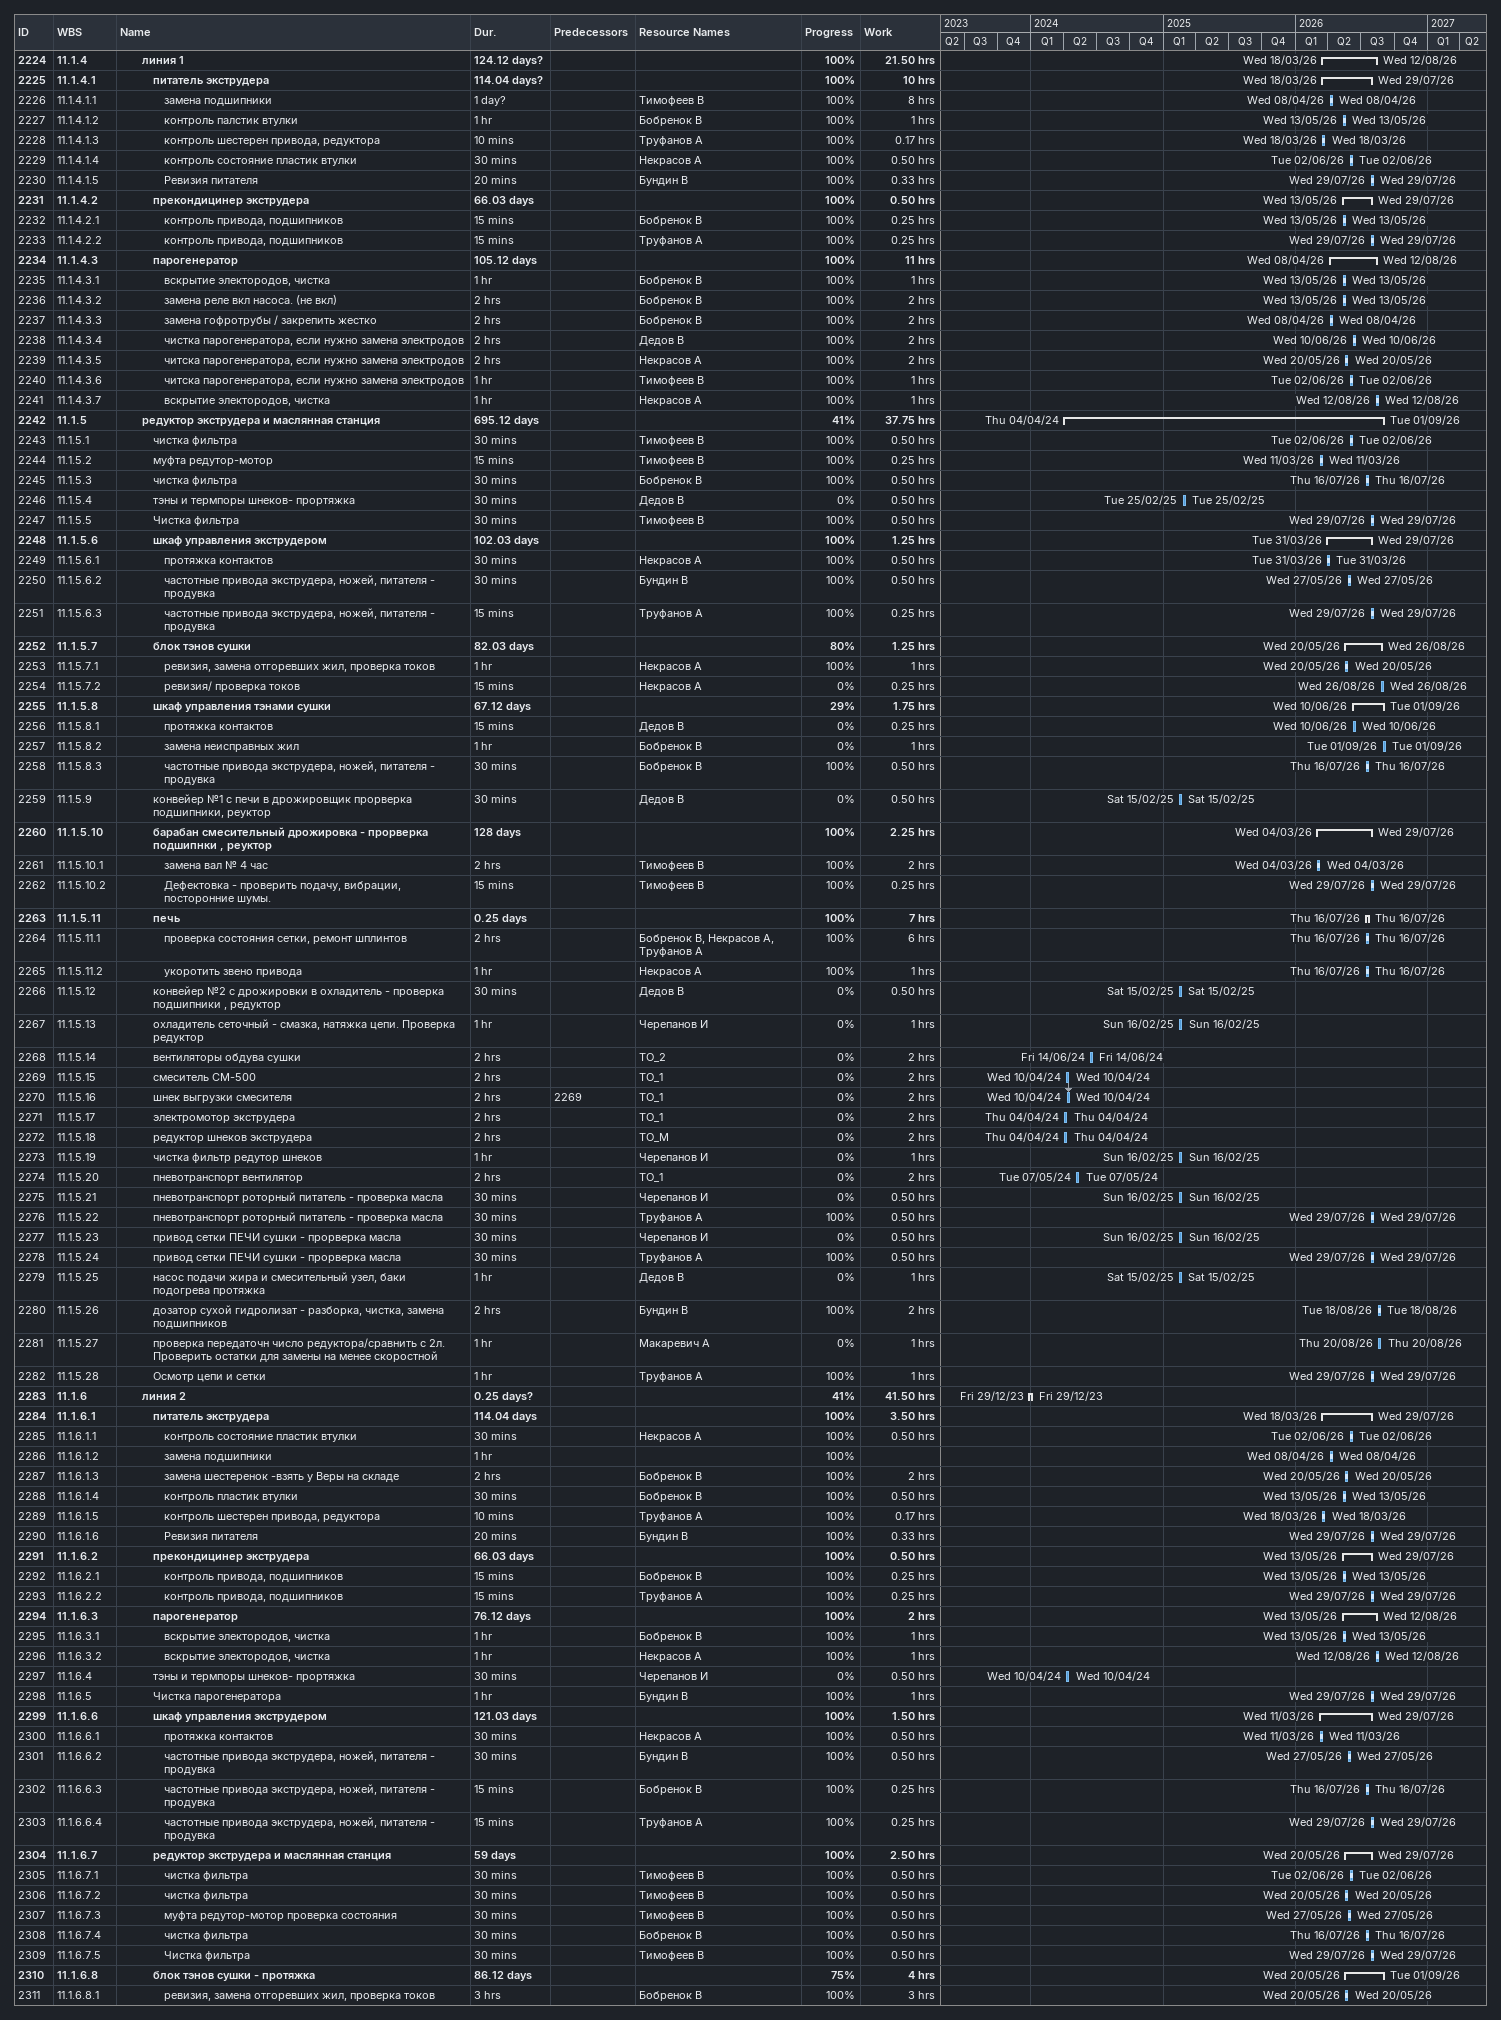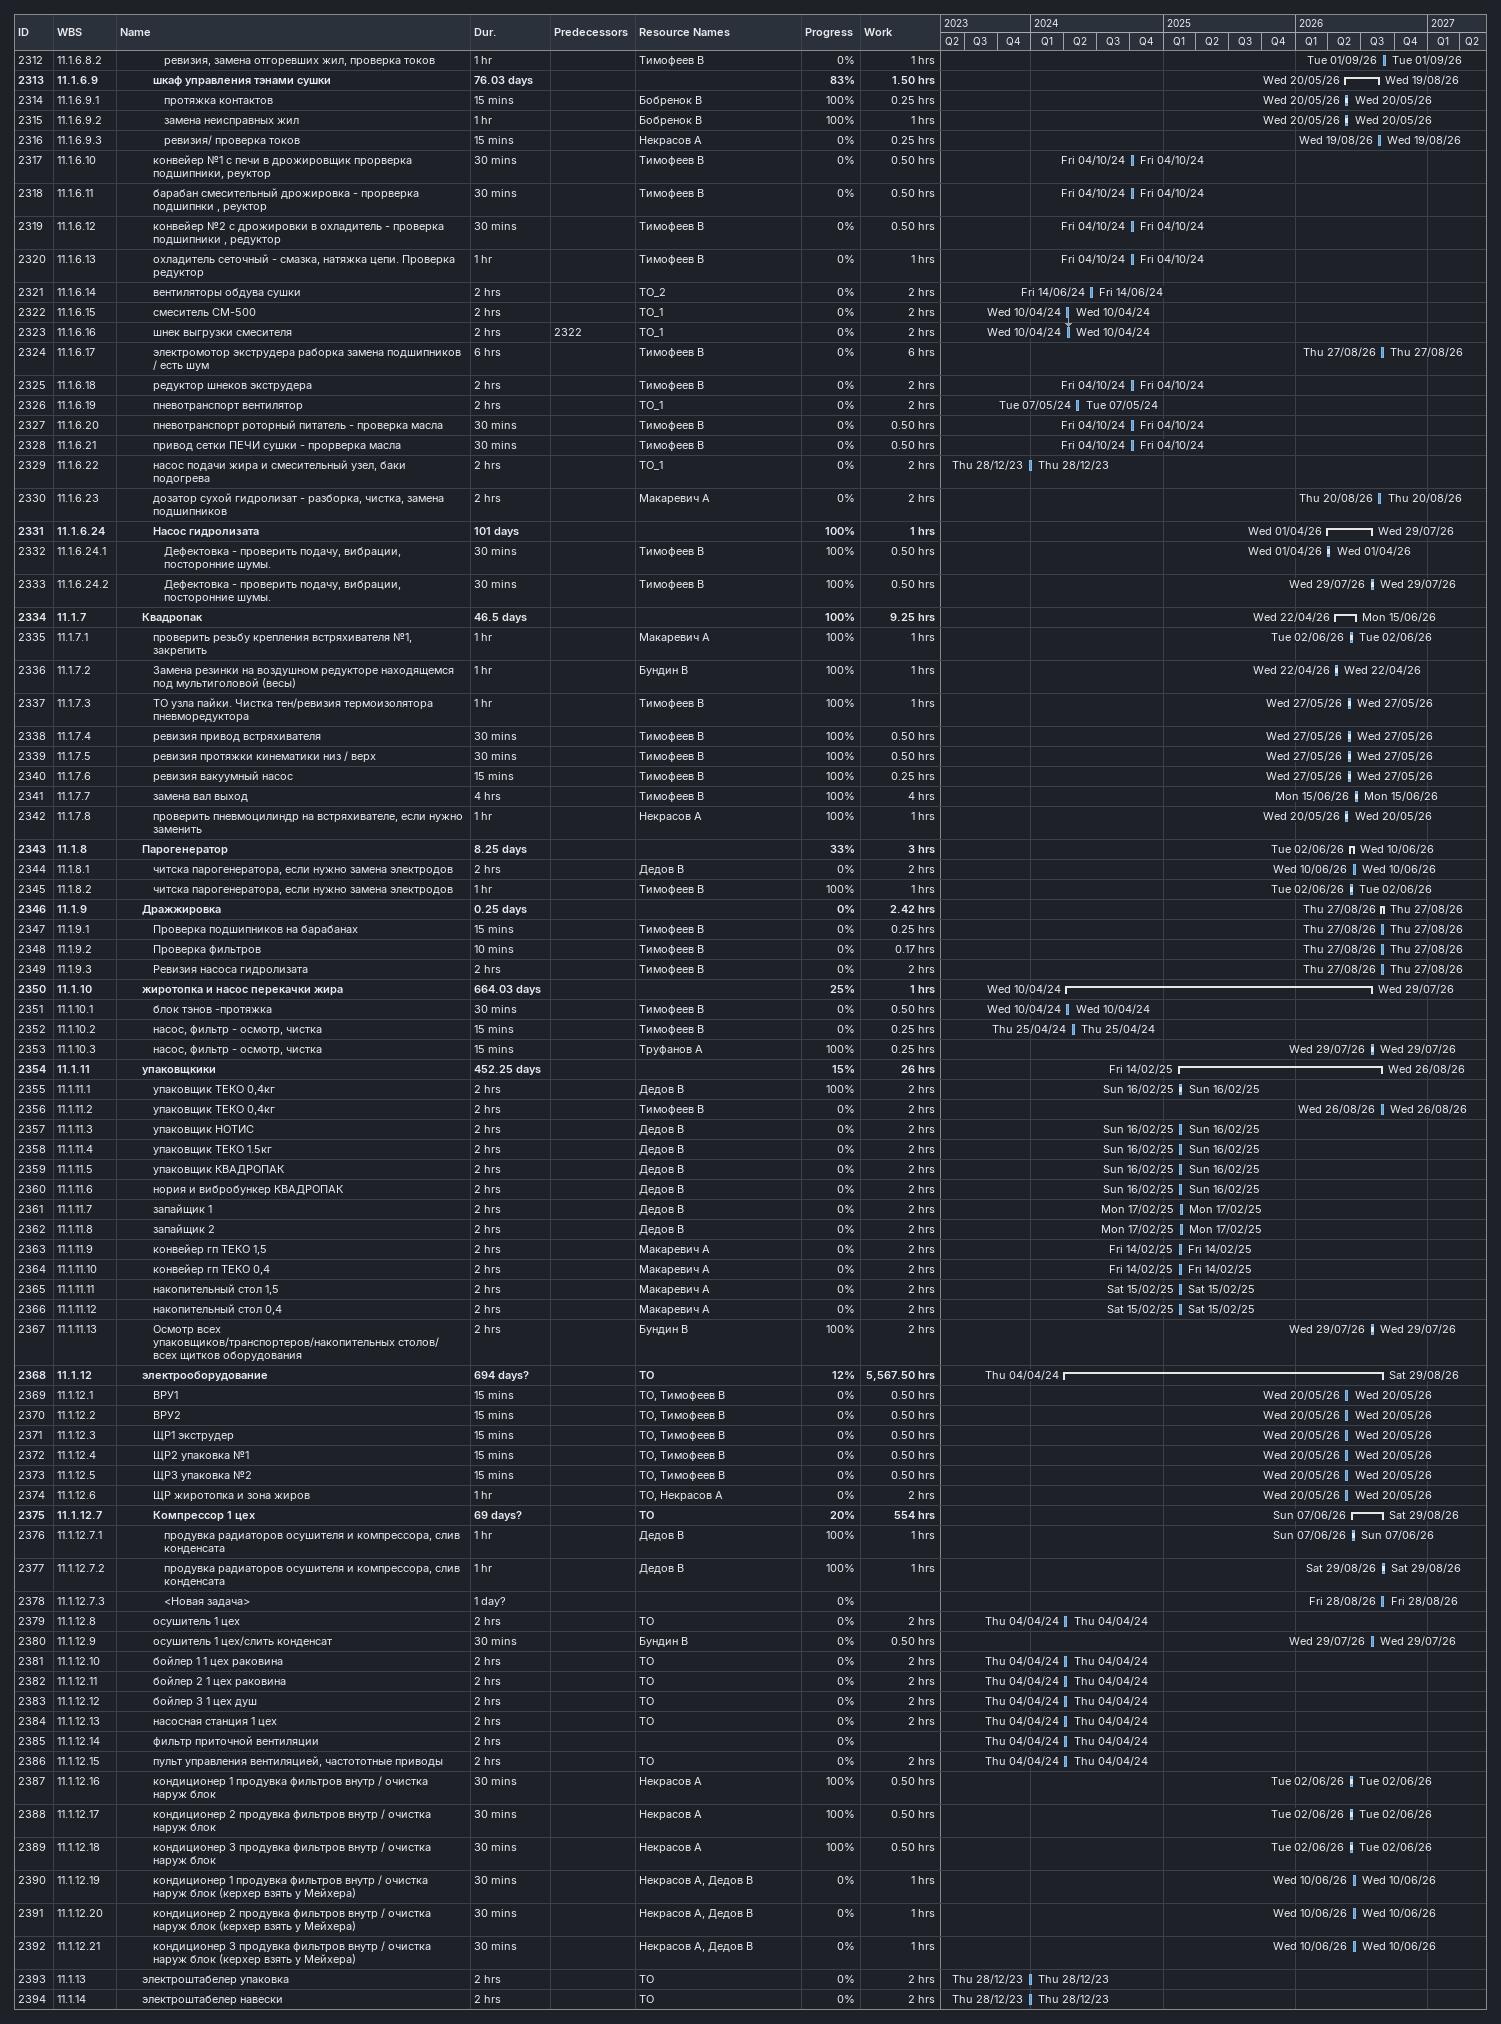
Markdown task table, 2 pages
| ID | WBS | Task | Duration | Start | Finish | Predecessors | Resources | % complete | Work (h) |
|---|---|---|---|---|---|---|---|---|---|
| 2224 | 11.1.4 | **линия 1** | 124.12d? | 2026-03-18 | 2026-08-12 |  |  | 100 | 21.50 |
| 2225 | 11.1.4.1 | **питатель экструдера** | 114.04d? | 2026-03-18 | 2026-07-29 |  |  | 100 | 10 |
| 2226 | 11.1.4.1.1 | замена подшипники | 1d? | 2026-04-08 | 2026-04-08 |  | Тимофеев В | 100 | 8 |
| 2227 | 11.1.4.1.2 | контроль палстик втулки | 1h | 2026-05-13 | 2026-05-13 |  | Бобренок В | 100 | 1 |
| 2228 | 11.1.4.1.3 | контроль шестерен привода, редуктора | 10min | 2026-03-18 | 2026-03-18 |  | Труфанов А | 100 | 0.17 |
| 2229 | 11.1.4.1.4 | контроль состояние пластик втулки | 30min | 2026-06-02 | 2026-06-02 |  | Некрасов А | 100 | 0.50 |
| 2230 | 11.1.4.1.5 | Ревизия питателя | 20min | 2026-07-29 | 2026-07-29 |  | Бундин В | 100 | 0.33 |
| 2231 | 11.1.4.2 | **прекондицинер экструдера** | 66.03d | 2026-05-13 | 2026-07-29 |  |  | 100 | 0.50 |
| 2232 | 11.1.4.2.1 | контроль привода, подшипников | 15min | 2026-05-13 | 2026-05-13 |  | Бобренок В | 100 | 0.25 |
| 2233 | 11.1.4.2.2 | контроль привода, подшипников | 15min | 2026-07-29 | 2026-07-29 |  | Труфанов А | 100 | 0.25 |
| 2234 | 11.1.4.3 | **парогенератор** | 105.12d | 2026-04-08 | 2026-08-12 |  |  | 100 | 11 |
| 2235 | 11.1.4.3.1 | вскрытие электородов, чистка | 1h | 2026-05-13 | 2026-05-13 |  | Бобренок В | 100 | 1 |
| 2236 | 11.1.4.3.2 | замена реле вкл насоса. (не вкл) | 2h | 2026-05-13 | 2026-05-13 |  | Бобренок В | 100 | 2 |
| 2237 | 11.1.4.3.3 | замена гофротрубы / закрепить жестко | 2h | 2026-04-08 | 2026-04-08 |  | Бобренок В | 100 | 2 |
| 2238 | 11.1.4.3.4 | чистка парогенератора, если нужно замена электродов | 2h | 2026-06-10 | 2026-06-10 |  | Дедов В | 100 | 2 |
| 2239 | 11.1.4.3.5 | читска парогенератора, если нужно замена электродов | 2h | 2026-05-20 | 2026-05-20 |  | Некрасов А | 100 | 2 |
| 2240 | 11.1.4.3.6 | читска парогенератора, если нужно замена электродов | 1h | 2026-06-02 | 2026-06-02 |  | Тимофеев В | 100 | 1 |
| 2241 | 11.1.4.3.7 | вскрытие электородов, чистка | 1h | 2026-08-12 | 2026-08-12 |  | Некрасов А | 100 | 1 |
| 2242 | 11.1.5 | **редуктор экструдера и маслянная станция** | 695.12d | 2024-04-04 | 2026-09-01 |  |  | 41 | 37.75 |
| 2243 | 11.1.5.1 | чистка фильтра | 30min | 2026-06-02 | 2026-06-02 |  | Тимофеев В | 100 | 0.50 |
| 2244 | 11.1.5.2 | муфта редутор-мотор | 15min | 2026-03-11 | 2026-03-11 |  | Тимофеев В | 100 | 0.25 |
| 2245 | 11.1.5.3 | чистка фильтра | 30min | 2026-07-16 | 2026-07-16 |  | Бобренок В | 100 | 0.50 |
| 2246 | 11.1.5.4 | тэны и термпоры шнеков- прортяжка | 30min | 2025-02-25 | 2025-02-25 |  | Дедов В | 0 | 0.50 |
| 2247 | 11.1.5.5 | Чистка фильтра | 30min | 2026-07-29 | 2026-07-29 |  | Тимофеев В | 100 | 0.50 |
| 2248 | 11.1.5.6 | **шкаф управления экструдером** | 102.03d | 2026-03-31 | 2026-07-29 |  |  | 100 | 1.25 |
| 2249 | 11.1.5.6.1 | протяжка контактов | 30min | 2026-03-31 | 2026-03-31 |  | Некрасов А | 100 | 0.50 |
| 2250 | 11.1.5.6.2 | частотные привода экструдера, ножей, питателя - продувка | 30min | 2026-05-27 | 2026-05-27 |  | Бундин В | 100 | 0.50 |
| 2251 | 11.1.5.6.3 | частотные привода экструдера, ножей, питателя - продувка | 15min | 2026-07-29 | 2026-07-29 |  | Труфанов А | 100 | 0.25 |
| 2252 | 11.1.5.7 | **блок тэнов сушки** | 82.03d | 2026-05-20 | 2026-08-26 |  |  | 80 | 1.25 |
| 2253 | 11.1.5.7.1 | ревизия, замена отгоревших жил, проверка токов | 1h | 2026-05-20 | 2026-05-20 |  | Некрасов А | 100 | 1 |
| 2254 | 11.1.5.7.2 | ревизия/ проверка токов | 15min | 2026-08-26 | 2026-08-26 |  | Некрасов А | 0 | 0.25 |
| 2255 | 11.1.5.8 | **шкаф управления тэнами сушки** | 67.12d | 2026-06-10 | 2026-09-01 |  |  | 29 | 1.75 |
| 2256 | 11.1.5.8.1 | протяжка контактов | 15min | 2026-06-10 | 2026-06-10 |  | Дедов В | 0 | 0.25 |
| 2257 | 11.1.5.8.2 | замена неисправных жил | 1h | 2026-09-01 | 2026-09-01 |  | Бобренок В | 0 | 1 |
| 2258 | 11.1.5.8.3 | частотные привода экструдера, ножей, питателя - продувка | 30min | 2026-07-16 | 2026-07-16 |  | Бобренок В | 100 | 0.50 |
| 2259 | 11.1.5.9 | конвейер №1 с печи в дрожировщик прорверка подшипники, реуктор | 30min | 2025-02-15 | 2025-02-15 |  | Дедов В | 0 | 0.50 |
| 2260 | 11.1.5.10 | **барабан смесительный дрожировка - прорверка подшипнки , реуктор** | 128d | 2026-03-04 | 2026-07-29 |  |  | 100 | 2.25 |
| 2261 | 11.1.5.10.1 | замена вал № 4 час | 2h | 2026-03-04 | 2026-03-04 |  | Тимофеев В | 100 | 2 |
| 2262 | 11.1.5.10.2 | Дефектовка - проверить подачу, вибрации, посторонние шумы. | 15min | 2026-07-29 | 2026-07-29 |  | Тимофеев В | 100 | 0.25 |
| 2263 | 11.1.5.11 | **печь** | 0.25d | 2026-07-16 | 2026-07-16 |  |  | 100 | 7 |
| 2264 | 11.1.5.11.1 | проверка состояния сетки, ремонт шплинтов | 2h | 2026-07-16 | 2026-07-16 |  | Бобренок В, Некрасов А, Труфанов А | 100 | 6 |
| 2265 | 11.1.5.11.2 | укоротить звено привода | 1h | 2026-07-16 | 2026-07-16 |  | Некрасов А | 100 | 1 |
| 2266 | 11.1.5.12 | конвейер №2 с дрожировки в охладитель - проверка подшипники , редуктор | 30min | 2025-02-15 | 2025-02-15 |  | Дедов В | 0 | 0.50 |
| 2267 | 11.1.5.13 | охладитель сеточный - смазка, натяжка цепи. Проверка редуктор | 1h | 2025-02-16 | 2025-02-16 |  | Черепанов И | 0 | 1 |
| 2268 | 11.1.5.14 | вентиляторы обдува сушки | 2h | 2024-06-14 | 2024-06-14 |  | ТО_2 | 0 | 2 |
| 2269 | 11.1.5.15 | смеситель СМ-500 | 2h | 2024-04-10 | 2024-04-10 |  | ТО_1 | 0 | 2 |
| 2270 | 11.1.5.16 | шнек выгрузки смесителя | 2h | 2024-04-10 | 2024-04-10 | 2269 | ТО_1 | 0 | 2 |
| 2271 | 11.1.5.17 | электромотор экструдера | 2h | 2024-04-04 | 2024-04-04 |  | ТО_1 | 0 | 2 |
| 2272 | 11.1.5.18 | редуктор шнеков экструдера | 2h | 2024-04-04 | 2024-04-04 |  | ТО_М | 0 | 2 |
| 2273 | 11.1.5.19 | чистка фильтр редутор шнеков | 1h | 2025-02-16 | 2025-02-16 |  | Черепанов И | 0 | 1 |
| 2274 | 11.1.5.20 | пневотранспорт вентилятор | 2h | 2024-05-07 | 2024-05-07 |  | ТО_1 | 0 | 2 |
| 2275 | 11.1.5.21 | пневотранспорт роторный питатель - проверка масла | 30min | 2025-02-16 | 2025-02-16 |  | Черепанов И | 0 | 0.50 |
| 2276 | 11.1.5.22 | пневотранспорт роторный питатель - проверка масла | 30min | 2026-07-29 | 2026-07-29 |  | Труфанов А | 100 | 0.50 |
| 2277 | 11.1.5.23 | привод сетки ПЕЧИ сушки - прорверка масла | 30min | 2025-02-16 | 2025-02-16 |  | Черепанов И | 0 | 0.50 |
| 2278 | 11.1.5.24 | привод сетки ПЕЧИ сушки - прорверка масла | 30min | 2026-07-29 | 2026-07-29 |  | Труфанов А | 100 | 0.50 |
| 2279 | 11.1.5.25 | насос подачи жира и смесительный узел, баки подогрева протяжка | 1h | 2025-02-15 | 2025-02-15 |  | Дедов В | 0 | 1 |
| 2280 | 11.1.5.26 | дозатор сухой гидролизат - разборка, чистка, замена подшипников | 2h | 2026-08-18 | 2026-08-18 |  | Бундин В | 100 | 2 |
| 2281 | 11.1.5.27 | проверка передаточн число редуктора/сравнить с 2л. Проверить остатки для замены на менее скоростной | 1h | 2026-08-20 | 2026-08-20 |  | Макаревич А | 0 | 1 |
| 2282 | 11.1.5.28 | Осмотр цепи и сетки | 1h | 2026-07-29 | 2026-07-29 |  | Труфанов А | 100 | 1 |
| 2283 | 11.1.6 | **линия 2** | 0.25d? | 2023-12-29 | 2023-12-29 |  |  | 41 | 41.50 |
| 2284 | 11.1.6.1 | **питатель экструдера** | 114.04d | 2026-03-18 | 2026-07-29 |  |  | 100 | 3.50 |
| 2285 | 11.1.6.1.1 | контроль состояние пластик втулки | 30min | 2026-06-02 | 2026-06-02 |  | Некрасов А | 100 | 0.50 |
| 2286 | 11.1.6.1.2 | замена подшипники | 1h | 2026-04-08 | 2026-04-08 |  |  | 100 |  |
| 2287 | 11.1.6.1.3 | замена шестеренок -взять у Веры на складе | 2h | 2026-05-20 | 2026-05-20 |  | Бобренок В | 100 | 2 |
| 2288 | 11.1.6.1.4 | контроль пластик втулки | 30min | 2026-05-13 | 2026-05-13 |  | Бобренок В | 100 | 0.50 |
| 2289 | 11.1.6.1.5 | контроль шестерен привода, редуктора | 10min | 2026-03-18 | 2026-03-18 |  | Труфанов А | 100 | 0.17 |
| 2290 | 11.1.6.1.6 | Ревизия питателя | 20min | 2026-07-29 | 2026-07-29 |  | Бундин В | 100 | 0.33 |
| 2291 | 11.1.6.2 | **прекондицинер экструдера** | 66.03d | 2026-05-13 | 2026-07-29 |  |  | 100 | 0.50 |
| 2292 | 11.1.6.2.1 | контроль привода, подшипников | 15min | 2026-05-13 | 2026-05-13 |  | Бобренок В | 100 | 0.25 |
| 2293 | 11.1.6.2.2 | контроль привода, подшипников | 15min | 2026-07-29 | 2026-07-29 |  | Труфанов А | 100 | 0.25 |
| 2294 | 11.1.6.3 | **парогенератор** | 76.12d | 2026-05-13 | 2026-08-12 |  |  | 100 | 2 |
| 2295 | 11.1.6.3.1 | вскрытие электородов, чистка | 1h | 2026-05-13 | 2026-05-13 |  | Бобренок В | 100 | 1 |
| 2296 | 11.1.6.3.2 | вскрытие электородов, чистка | 1h | 2026-08-12 | 2026-08-12 |  | Некрасов А | 100 | 1 |
| 2297 | 11.1.6.4 | тэны и термпоры шнеков- прортяжка | 30min | 2024-04-10 | 2024-04-10 |  | Черепанов И | 0 | 0.50 |
| 2298 | 11.1.6.5 | Чистка парогенератора | 1h | 2026-07-29 | 2026-07-29 |  | Бундин В | 100 | 1 |
| 2299 | 11.1.6.6 | **шкаф управления экструдером** | 121.03d | 2026-03-11 | 2026-07-29 |  |  | 100 | 1.50 |
| 2300 | 11.1.6.6.1 | протяжка контактов | 30min | 2026-03-11 | 2026-03-11 |  | Некрасов А | 100 | 0.50 |
| 2301 | 11.1.6.6.2 | частотные привода экструдера, ножей, питателя - продувка | 30min | 2026-05-27 | 2026-05-27 |  | Бундин В | 100 | 0.50 |
| 2302 | 11.1.6.6.3 | частотные привода экструдера, ножей, питателя - продувка | 15min | 2026-07-16 | 2026-07-16 |  | Бобренок В | 100 | 0.25 |
| 2303 | 11.1.6.6.4 | частотные привода экструдера, ножей, питателя - продувка | 15min | 2026-07-29 | 2026-07-29 |  | Труфанов А | 100 | 0.25 |
| 2304 | 11.1.6.7 | **редуктор экструдера и маслянная станция** | 59d | 2026-05-20 | 2026-07-29 |  |  | 100 | 2.50 |
| 2305 | 11.1.6.7.1 | чистка фильтра | 30min | 2026-06-02 | 2026-06-02 |  | Тимофеев В | 100 | 0.50 |
| 2306 | 11.1.6.7.2 | чистка фильтра | 30min | 2026-05-20 | 2026-05-20 |  | Тимофеев В | 100 | 0.50 |
| 2307 | 11.1.6.7.3 | муфта редутор-мотор проверка состояния | 30min | 2026-05-27 | 2026-05-27 |  | Тимофеев В | 100 | 0.50 |
| 2308 | 11.1.6.7.4 | чистка фильтра | 30min | 2026-07-16 | 2026-07-16 |  | Бобренок В | 100 | 0.50 |
| 2309 | 11.1.6.7.5 | Чистка фильтра | 30min | 2026-07-29 | 2026-07-29 |  | Тимофеев В | 100 | 0.50 |
| 2310 | 11.1.6.8 | **блок тэнов сушки - протяжка** | 86.12d | 2026-05-20 | 2026-09-01 |  |  | 75 | 4 |
| 2311 | 11.1.6.8.1 | ревизия, замена отгоревших жил, проверка токов | 3h | 2026-05-20 | 2026-05-20 |  | Бобренок В | 100 | 3 |
| 2312 | 11.1.6.8.2 | ревизия, замена отгоревших жил, проверка токов | 1h | 2026-09-01 | 2026-09-01 |  | Тимофеев В | 0 | 1 |
| 2313 | 11.1.6.9 | **шкаф управления тэнами сушки** | 76.03d | 2026-05-20 | 2026-08-19 |  |  | 83 | 1.50 |
| 2314 | 11.1.6.9.1 | протяжка контактов | 15min | 2026-05-20 | 2026-05-20 |  | Бобренок В | 100 | 0.25 |
| 2315 | 11.1.6.9.2 | замена неисправных жил | 1h | 2026-05-20 | 2026-05-20 |  | Бобренок В | 100 | 1 |
| 2316 | 11.1.6.9.3 | ревизия/ проверка токов | 15min | 2026-08-19 | 2026-08-19 |  | Некрасов А | 0 | 0.25 |
| 2317 | 11.1.6.10 | конвейер №1 с печи в дрожировщик прорверка подшипники, реуктор | 30min | 2024-10-04 | 2024-10-04 |  | Тимофеев В | 0 | 0.50 |
| 2318 | 11.1.6.11 | барабан смесительный дрожировка - прорверка подшипнки , реуктор | 30min | 2024-10-04 | 2024-10-04 |  | Тимофеев В | 0 | 0.50 |
| 2319 | 11.1.6.12 | конвейер №2 с дрожировки в охладитель - проверка подшипники , редуктор | 30min | 2024-10-04 | 2024-10-04 |  | Тимофеев В | 0 | 0.50 |
| 2320 | 11.1.6.13 | охладитель сеточный - смазка, натяжка цепи. Проверка редуктор | 1h | 2024-10-04 | 2024-10-04 |  | Тимофеев В | 0 | 1 |
| 2321 | 11.1.6.14 | вентиляторы обдува сушки | 2h | 2024-06-14 | 2024-06-14 |  | ТО_2 | 0 | 2 |
| 2322 | 11.1.6.15 | смеситель СМ-500 | 2h | 2024-04-10 | 2024-04-10 |  | ТО_1 | 0 | 2 |
| 2323 | 11.1.6.16 | шнек выгрузки смесителя | 2h | 2024-04-10 | 2024-04-10 | 2322 | ТО_1 | 0 | 2 |
| 2324 | 11.1.6.17 | электромотор экструдера раборка замена подшипников / есть шум | 6h | 2026-08-27 | 2026-08-27 |  | Тимофеев В | 0 | 6 |
| 2325 | 11.1.6.18 | редуктор шнеков экструдера | 2h | 2024-10-04 | 2024-10-04 |  | Тимофеев В | 0 | 2 |
| 2326 | 11.1.6.19 | пневотранспорт вентилятор | 2h | 2024-05-07 | 2024-05-07 |  | ТО_1 | 0 | 2 |
| 2327 | 11.1.6.20 | пневотранспорт роторный питатель - проверка масла | 30min | 2024-10-04 | 2024-10-04 |  | Тимофеев В | 0 | 0.50 |
| 2328 | 11.1.6.21 | привод сетки ПЕЧИ сушки - прорверка масла | 30min | 2024-10-04 | 2024-10-04 |  | Тимофеев В | 0 | 0.50 |
| 2329 | 11.1.6.22 | насос подачи жира и смесительный узел, баки подогрева | 2h | 2023-12-28 | 2023-12-28 |  | ТО_1 | 0 | 2 |
| 2330 | 11.1.6.23 | дозатор сухой гидролизат - разборка, чистка, замена подшипников | 2h | 2026-08-20 | 2026-08-20 |  | Макаревич А | 0 | 2 |
| 2331 | 11.1.6.24 | **Насос гидролизата** | 101d | 2026-04-01 | 2026-07-29 |  |  | 100 | 1 |
| 2332 | 11.1.6.24.1 | Дефектовка - проверить подачу, вибрации, посторонние шумы. | 30min | 2026-04-01 | 2026-04-01 |  | Тимофеев В | 100 | 0.50 |
| 2333 | 11.1.6.24.2 | Дефектовка - проверить подачу, вибрации, посторонние шумы. | 30min | 2026-07-29 | 2026-07-29 |  | Тимофеев В | 100 | 0.50 |
| 2334 | 11.1.7 | **Квадропак** | 46.5d | 2026-04-22 | 2026-06-15 |  |  | 100 | 9.25 |
| 2335 | 11.1.7.1 | проверить резьбу крепления встряхивателя №1, закрепить | 1h | 2026-06-02 | 2026-06-02 |  | Макаревич А | 100 | 1 |
| 2336 | 11.1.7.2 | Замена резинки на воздушном редукторе находящемся под мультиголовой (весы) | 1h | 2026-04-22 | 2026-04-22 |  | Бундин В | 100 | 1 |
| 2337 | 11.1.7.3 | ТО узла пайки. Чистка тен/ревизия термоизолятора пневморедуктора | 1h | 2026-05-27 | 2026-05-27 |  | Тимофеев В | 100 | 1 |
| 2338 | 11.1.7.4 | ревизия привод встряхивателя | 30min | 2026-05-27 | 2026-05-27 |  | Тимофеев В | 100 | 0.50 |
| 2339 | 11.1.7.5 | ревизия протяжки кинематики низ / верх | 30min | 2026-05-27 | 2026-05-27 |  | Тимофеев В | 100 | 0.50 |
| 2340 | 11.1.7.6 | ревизия вакуумный насос | 15min | 2026-05-27 | 2026-05-27 |  | Тимофеев В | 100 | 0.25 |
| 2341 | 11.1.7.7 | замена вал выход | 4h | 2026-06-15 | 2026-06-15 |  | Тимофеев В | 100 | 4 |
| 2342 | 11.1.7.8 | проверить пневмоцилиндр на встряхивателе, если нужно заменить | 1h | 2026-05-20 | 2026-05-20 |  | Некрасов А | 100 | 1 |
| 2343 | 11.1.8 | **Парогенератор** | 8.25d | 2026-06-02 | 2026-06-10 |  |  | 33 | 3 |
| 2344 | 11.1.8.1 | читска парогенератора, если нужно замена электродов | 2h | 2026-06-10 | 2026-06-10 |  | Дедов В | 0 | 2 |
| 2345 | 11.1.8.2 | читска парогенератора, если нужно замена электродов | 1h | 2026-06-02 | 2026-06-02 |  | Тимофеев В | 100 | 1 |
| 2346 | 11.1.9 | **Дражжировка** | 0.25d | 2026-08-27 | 2026-08-27 |  |  | 0 | 2.42 |
| 2347 | 11.1.9.1 | Проверка подшипников на барабанах | 15min | 2026-08-27 | 2026-08-27 |  | Тимофеев В | 0 | 0.25 |
| 2348 | 11.1.9.2 | Проверка фильтров | 10min | 2026-08-27 | 2026-08-27 |  | Тимофеев В | 0 | 0.17 |
| 2349 | 11.1.9.3 | Ревизия насоса гидролизата | 2h | 2026-08-27 | 2026-08-27 |  | Тимофеев В | 0 | 2 |
| 2350 | 11.1.10 | **жиротопка и насос перекачки жира** | 664.03d | 2024-04-10 | 2026-07-29 |  |  | 25 | 1 |
| 2351 | 11.1.10.1 | блок тэнов -протяжка | 30min | 2024-04-10 | 2024-04-10 |  | Тимофеев В | 0 | 0.50 |
| 2352 | 11.1.10.2 | насос, фильтр - осмотр, чистка | 15min | 2024-04-25 | 2024-04-25 |  | Тимофеев В | 0 | 0.25 |
| 2353 | 11.1.10.3 | насос, фильтр - осмотр, чистка | 15min | 2026-07-29 | 2026-07-29 |  | Труфанов А | 100 | 0.25 |
| 2354 | 11.1.11 | **упаковщкики** | 452.25d | 2025-02-14 | 2026-08-26 |  |  | 15 | 26 |
| 2355 | 11.1.11.1 | упаковщик ТЕКО 0,4кг | 2h | 2025-02-16 | 2025-02-16 |  | Дедов В | 100 | 2 |
| 2356 | 11.1.11.2 | упаковщик ТЕКО 0,4кг | 2h | 2026-08-26 | 2026-08-26 |  | Тимофеев В | 0 | 2 |
| 2357 | 11.1.11.3 | упаковщик НОТИС | 2h | 2025-02-16 | 2025-02-16 |  | Дедов В | 0 | 2 |
| 2358 | 11.1.11.4 | упаковщик ТЕКО 1.5кг | 2h | 2025-02-16 | 2025-02-16 |  | Дедов В | 0 | 2 |
| 2359 | 11.1.11.5 | упаковщик КВАДРОПАК | 2h | 2025-02-16 | 2025-02-16 |  | Дедов В | 0 | 2 |
| 2360 | 11.1.11.6 | нория и вибробункер КВАДРОПАК | 2h | 2025-02-16 | 2025-02-16 |  | Дедов В | 0 | 2 |
| 2361 | 11.1.11.7 | запайщик 1 | 2h | 2025-02-17 | 2025-02-17 |  | Дедов В | 0 | 2 |
| 2362 | 11.1.11.8 | запайщик 2 | 2h | 2025-02-17 | 2025-02-17 |  | Дедов В | 0 | 2 |
| 2363 | 11.1.11.9 | конвейер гп ТЕКО 1,5 | 2h | 2025-02-14 | 2025-02-14 |  | Макаревич А | 0 | 2 |
| 2364 | 11.1.11.10 | конвейер гп ТЕКО 0,4 | 2h | 2025-02-14 | 2025-02-14 |  | Макаревич А | 0 | 2 |
| 2365 | 11.1.11.11 | накопительный стол 1,5 | 2h | 2025-02-15 | 2025-02-15 |  | Макаревич А | 0 | 2 |
| 2366 | 11.1.11.12 | накопительный стол 0,4 | 2h | 2025-02-15 | 2025-02-15 |  | Макаревич А | 0 | 2 |
| 2367 | 11.1.11.13 | Осмотр всех упаковщиков/транспортеров/накопительных столов/ всех щитков оборудования | 2h | 2026-07-29 | 2026-07-29 |  | Бундин В | 100 | 2 |
| 2368 | 11.1.12 | **электрооборудование** | 694d? | 2024-04-04 | 2026-08-29 |  | ТО | 12 | 5567.50 |
| 2369 | 11.1.12.1 | ВРУ1 | 15min | 2026-05-20 | 2026-05-20 |  | ТО, Тимофеев В | 0 | 0.50 |
| 2370 | 11.1.12.2 | ВРУ2 | 15min | 2026-05-20 | 2026-05-20 |  | ТО, Тимофеев В | 0 | 0.50 |
| 2371 | 11.1.12.3 | ЩР1 экструдер | 15min | 2026-05-20 | 2026-05-20 |  | ТО, Тимофеев В | 0 | 0.50 |
| 2372 | 11.1.12.4 | ЩР2 упаковка №1 | 15min | 2026-05-20 | 2026-05-20 |  | ТО, Тимофеев В | 0 | 0.50 |
| 2373 | 11.1.12.5 | ЩР3 упаковка №2 | 15min | 2026-05-20 | 2026-05-20 |  | ТО, Тимофеев В | 0 | 0.50 |
| 2374 | 11.1.12.6 | ЩР жиротопка и зона жиров | 1h | 2026-05-20 | 2026-05-20 |  | ТО, Некрасов А | 0 | 2 |
| 2375 | 11.1.12.7 | **Компрессор 1 цех** | 69d? | 2026-06-07 | 2026-08-29 |  | ТО | 20 | 554 |
| 2376 | 11.1.12.7.1 | продувка радиаторов осушителя и компрессора, слив конденсата | 1h | 2026-06-07 | 2026-06-07 |  | Дедов В | 100 | 1 |
| 2377 | 11.1.12.7.2 | продувка радиаторов осушителя и компрессора, слив конденсата | 1h | 2026-08-29 | 2026-08-29 |  | Дедов В | 100 | 1 |
| 2378 | 11.1.12.7.3 | <Новая задача> | 1d? | 2026-08-28 | 2026-08-28 |  |  | 0 |  |
| 2379 | 11.1.12.8 | осушитель 1 цех | 2h | 2024-04-04 | 2024-04-04 |  | ТО | 0 | 2 |
| 2380 | 11.1.12.9 | осушитель 1 цех/слить конденсат | 30min | 2026-07-29 | 2026-07-29 |  | Бундин В | 0 | 0.50 |
| 2381 | 11.1.12.10 | бойлер 1 1 цех раковина | 2h | 2024-04-04 | 2024-04-04 |  | ТО | 0 | 2 |
| 2382 | 11.1.12.11 | бойлер 2 1 цех раковина | 2h | 2024-04-04 | 2024-04-04 |  | ТО | 0 | 2 |
| 2383 | 11.1.12.12 | бойлер 3 1 цех душ | 2h | 2024-04-04 | 2024-04-04 |  | ТО | 0 | 2 |
| 2384 | 11.1.12.13 | насосная станция 1 цех | 2h | 2024-04-04 | 2024-04-04 |  | ТО | 0 | 2 |
| 2385 | 11.1.12.14 | фильтр приточной вентиляции | 2h | 2024-04-04 | 2024-04-04 |  |  | 0 |  |
| 2386 | 11.1.12.15 | пульт управления вентиляцией, частототные приводы | 2h | 2024-04-04 | 2024-04-04 |  | ТО | 0 | 2 |
| 2387 | 11.1.12.16 | кондиционер 1 продувка фильтров внутр / очистка наруж блок | 30min | 2026-06-02 | 2026-06-02 |  | Некрасов А | 100 | 0.50 |
| 2388 | 11.1.12.17 | кондиционер 2 продувка фильтров внутр / очистка наруж блок | 30min | 2026-06-02 | 2026-06-02 |  | Некрасов А | 100 | 0.50 |
| 2389 | 11.1.12.18 | кондиционер 3 продувка фильтров внутр / очистка наруж блок | 30min | 2026-06-02 | 2026-06-02 |  | Некрасов А | 100 | 0.50 |
| 2390 | 11.1.12.19 | кондиционер 1 продувка фильтров внутр / очистка наруж блок (керхер взять у Мейхера) | 30min | 2026-06-10 | 2026-06-10 |  | Некрасов А, Дедов В | 0 | 1 |
| 2391 | 11.1.12.20 | кондиционер 2 продувка фильтров внутр / очистка наруж блок (керхер взять у Мейхера) | 30min | 2026-06-10 | 2026-06-10 |  | Некрасов А, Дедов В | 0 | 1 |
| 2392 | 11.1.12.21 | кондиционер 3 продувка фильтров внутр / очистка наруж блок (керхер взять у Мейхера) | 30min | 2026-06-10 | 2026-06-10 |  | Некрасов А, Дедов В | 0 | 1 |
| 2393 | 11.1.13 | электроштабелер упаковка | 2h | 2023-12-28 | 2023-12-28 |  | ТО | 0 | 2 |
| 2394 | 11.1.14 | электроштабелер навески | 2h | 2023-12-28 | 2023-12-28 |  | ТО | 0 | 2 |
